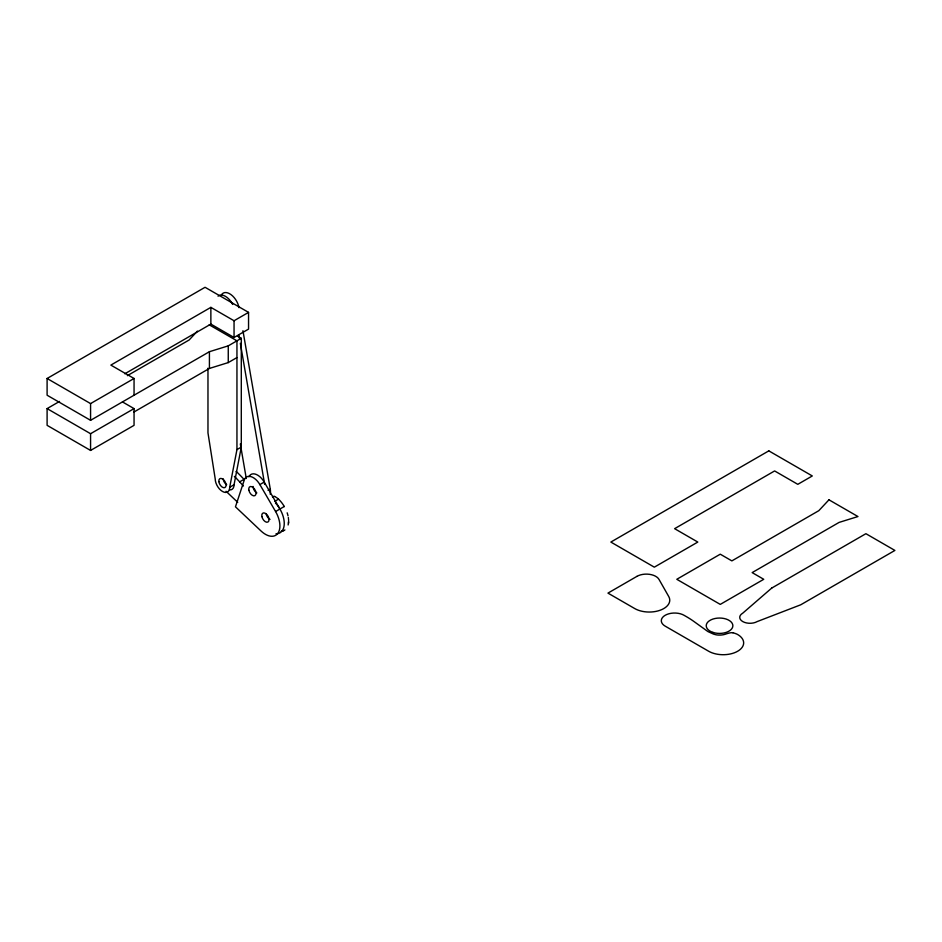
<?xml version="1.0" encoding="UTF-8"?>
<svg xmlns="http://www.w3.org/2000/svg" width="942" height="942" viewBox="0 0 942 942"><rect width="100%" height="100%" fill="white"/><g stroke="black" fill="none" stroke-linecap="round" stroke-linejoin="round"><path stroke-width="1.41" d="M288.605 521.02L288.593 521.444A20.5 11.834 60 0 1 288.311 524.07L288.111 524.977M288.57 522.08L288.44 523.305M207.97 368.192L207.97 432.873L215.212 478.889A10.244 5.911 60 0 0 222.453 491.441A10.244 5.911 60 0 0 229.707 487.261L236.948 449.605L236.948 340.827L209.23 324.825M229.471 489.887A10.244 5.911 60 0 0 234.052 484.753L241.293 447.097L241.293 338.319L237.514 336.141M197.42 331.101L189.13 339.991L127.37 375.646M284.92 529.946L283.695 530.64M241.293 338.319L228.258 345.855L209.418 351.707L90.573 420.32L47.1 395.216L47.1 378.484L205.062 287.286L248.547 312.379L248.547 329.123L234.052 337.483L210.867 324.095L124.791 373.797M248.547 312.379L234.052 320.751L210.867 307.363L110.862 365.096L134.058 378.484L134.058 395.216M122.46 401.916L134.058 408.604L134.058 425.337L90.573 450.441L47.1 425.337L47.1 408.604L59.523 401.433M47.1 378.484L90.573 403.588L134.058 378.484M47.1 408.604L90.573 433.709L134.058 408.604M133.799 412.101L209.418 368.44L228.258 362.588L236.948 357.571M236.948 449.605L241.293 447.097M236.03 471.659L236.301 471.506A102.478 59.169 60 0 1 243.99 479.348L239.645 481.868A102.478 59.169 60 0 0 234.393 476.381M229.707 487.261L234.052 484.753M259.874 484.577L275.582 511.53A20.5 11.834 60 0 1 277.819 533.396A20.5 11.834 60 0 1 261.005 530.97L235.465 506.808L244.284 480.008A13.318 7.689 60 0 1 259.874 484.577L264.219 482.057L279.939 509.01M268.093 490.382L270.272 489.122L242.954 330.701M274.723 501.356L278.526 499.154A20.5 11.834 60 0 1 284.319 506.56M275.582 511.53L284.284 506.502M282.694 530.994L282.094 531.135M281.152 531.241L281.47 531.217A20.5 11.834 60 0 0 283.542 530.699M226.056 491.277L237.737 502.333M239.645 481.868L243.425 486.001M287.169 512.825L287.286 513.202A20.5 11.834 60 0 1 287.522 513.943L288.005 515.816M238.856 334.657L239.598 338.979M240.34 343.3L264.678 484.435M240.328 443.941L246.286 478.512M288.334 517.535L288.464 518.571M288.535 519.242L288.593 520.29M234.052 320.751L234.052 337.483M228.258 345.855L228.258 362.588M210.867 307.363L210.867 324.095M209.418 351.707L209.418 368.44M90.573 403.588L90.573 420.32M90.573 433.709L90.573 450.441M226.692 484.683A5.122 2.956 60 0 1 223.195 478.854M275.394 502.898A20.5 11.834 60 0 1 284.248 523.034A20.5 11.834 60 0 1 276.006 533.773M248.924 476.758A13.318 7.689 60 0 1 264.219 482.057M270.013 519.383A5.122 2.956 60 0 1 266.186 513.696M256.848 492.925A5.122 2.956 60 0 1 253.104 486.449M278.526 499.154A16.779 9.691 60 0 0 277.219 498.082L275.617 496.999A5.676 3.273 60 0 0 274.652 496.599M272.45 496.881A8.831 5.099 60 0 1 274.558 496.316M270.272 489.122A13.318 7.689 60 0 1 270.177 494.209M221.358 294.964A13.318 7.689 60 0 1 230.943 294.575A13.318 7.689 60 0 1 238.974 307.657M218.049 296.188A13.318 7.689 60 0 1 232.662 304.419M732.97 632.871A5.676 3.273 0 0 1 734.277 633.13L736.197 633.825A16.779 9.691 0 0 1 737.657 634.519A20.5 11.834 0 0 1 737.657 651.252A20.5 11.834 0 0 1 708.678 651.252L665.193 626.147A13.318 7.689 0 0 1 665.193 615.279A13.318 7.689 0 0 1 684.033 615.279L686.435 616.657A102.478 59.169 0 0 1 694.183 621.673L707.948 631.587L713.271 633.99A19.688 11.363 0 0 0 715.637 634.684L716.98 634.955A12.258 7.077 0 0 0 724.739 634.402L726.765 633.731A25.116 14.507 0 0 1 727.236 633.577L728.366 633.271A8.831 5.099 0 0 1 732.982 632.683M828.96 499.813L818.81 510.682L731.863 560.89L720.265 554.19L676.792 579.295L720.265 604.399L763.75 579.295L752.152 572.606L839.11 522.398L857.95 516.546L828.96 499.813M771.71 588.079L742.732 613.183A10.244 5.911 0 0 0 742.732 621.555A10.244 5.911 0 0 0 757.227 621.555L800.7 604.811L894.9 550.434L865.91 533.69L771.71 588.079M768.813 450.865L610.852 542.062L654.325 567.166L697.81 542.062L674.613 528.674L774.618 470.941L797.803 484.329L812.298 475.957L768.813 450.865M636.933 576.363L607.955 593.107L634.767 608.579A20.5 11.834 0 0 0 659.989 610.298A20.5 11.834 0 0 0 668.738 596.533L659.011 579.412A13.318 7.689 0 0 0 636.933 576.363M218.874 481.668A5.122 2.956 60 0 0 224.738 487.638A5.122 2.956 60 0 0 223.749 479.914A5.122 2.956 60 0 0 218.874 481.668M261.911 516.628A5.122 2.956 60 0 0 267.975 522.009A5.122 2.956 60 0 0 266.362 514.073A5.122 2.956 60 0 0 261.911 516.628M248.876 490.24A5.122 2.956 60 0 0 254.941 495.622A5.122 2.956 60 0 0 253.316 487.685A5.122 2.956 60 0 0 248.876 490.24M712.882 632.388A13.318 7.689 0 0 0 732.864 625.735A13.318 7.689 0 0 0 712.882 619.071A13.318 7.689 0 0 0 712.882 632.388"/></g></svg>
